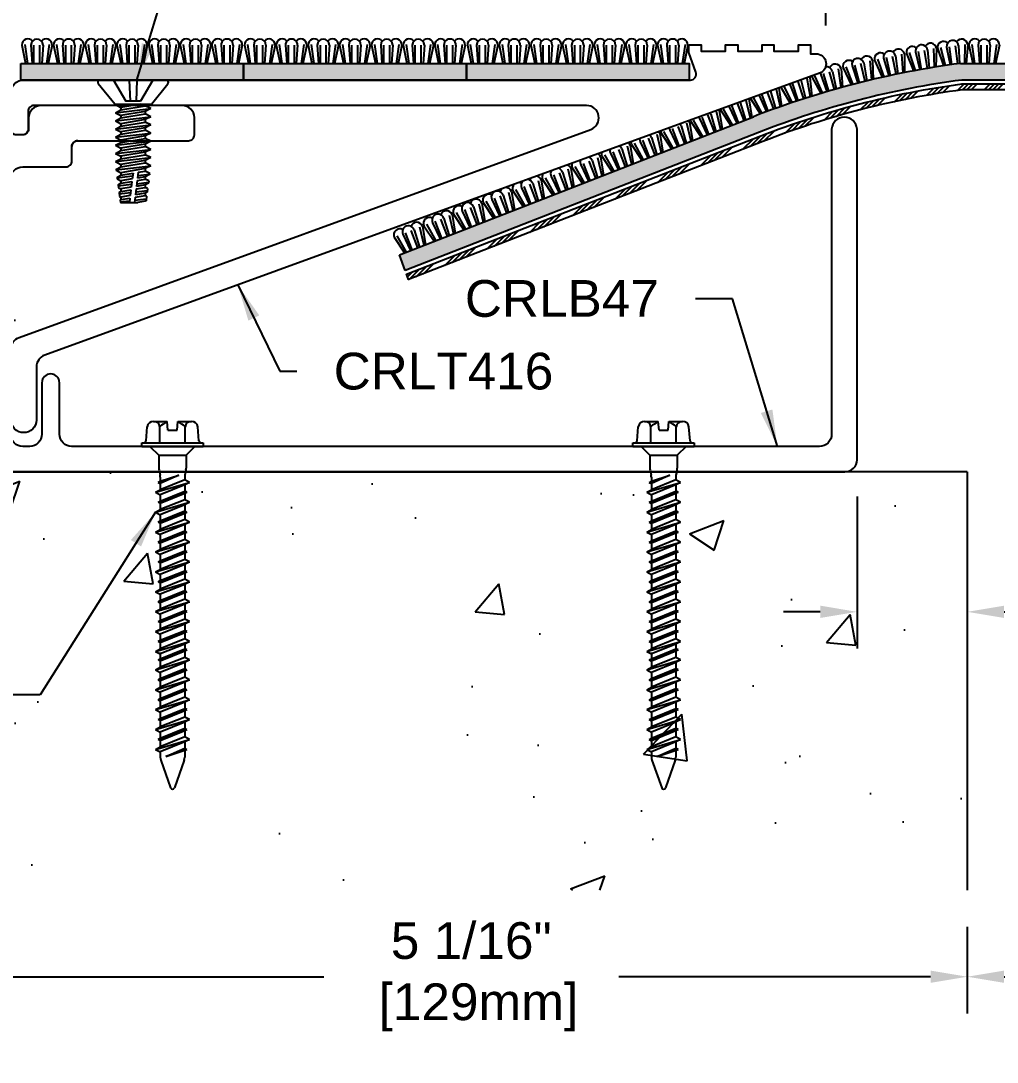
# Model space of a CAD drawing. Header units: inches. Extents: x -4 to 31.4, y -4.3 to 4.6.
# Drawn here: x -0.18 to 4.81, y -4.33 to 0.98 of the extents above; entities that cross this region are included whole.
import ezdxf

# ---------------------------------------------------------------- set-up
doc = ezdxf.new("R2010")
doc.units = ezdxf.units.IN
doc.header["$MEASUREMENT"] = 0
for name, color, linetype in [('Anchors', 4, 'Continuous'), ('Conditions', 1, 'Continuous'), ('Dimensions', 3, 'Continuous'), ('Fillers', 2, 'Continuous'), ('Metals', 7, 'Continuous'), ('Text', 2, 'Continuous')]:
    doc.layers.add(name, color=color, linetype=linetype)
doc.styles.add('Arial', font='arial.ttf')
doc.dimstyles.new('Arial', dxfattribs={"dimtxt": 0.1875, "dimasz": 0.1875, "dimexe": 0.1875, "dimexo": 0.1875, "dimgap": 0.1875, "dimtad": 0, "dimtih": 1, "dimtoh": 1, "dimdec": 4, "dimzin": 0, "dimdsep": 46, "dimlunit": 4, "dimtxsty": 'Arial', "dimcen": 0.09, "dimadec": 0, "dimazin": 0, "dimtfac": 1, "dimtdec": 4, "dimtofl": 0, "dimtmove": 0, "dimatfit": 3, "dimfxl": 0, "dimfrac": 2, "dimtolj": 1, "dimtzin": 0, "dimarcsym": 0})

# ---------------------------------------------------------------- blocks, each defined once
blk = doc.blocks.new('CARPETINSERT')
blk.add_hatch(color=256).paths.add_polyline_path([(3.7458, 46.8147), (3.7458, 46.7297), (4.8828, 46.7297), (4.8828, 46.8147)])
for points in [[(3.7504, 46.9083), (3.7703, 46.8147)], [(3.7654, 46.9104), (3.7791, 46.8147)], [(3.7972, 46.9083), (3.8039, 46.8147)], [(3.8129, 46.8147), (3.8129, 46.9083)], [(3.8433, 46.8147), (3.8433, 46.9083)], [(3.8589, 46.9083), (3.8522, 46.8147)], [(3.8907, 46.9104), (3.8771, 46.8147)], [(3.9058, 46.9083), (3.8858, 46.8147)], [(3.9122, 46.9083), (3.9321, 46.8147)], [(3.9272, 46.9104), (3.9409, 46.8147)], [(3.959, 46.9083), (3.9657, 46.8147)], [(3.9747, 46.8147), (3.9747, 46.9083)], [(4.0051, 46.8147), (4.0051, 46.9083)], [(4.0207, 46.9083), (4.014, 46.8147)], [(4.0525, 46.9104), (4.0389, 46.8147)], [(4.0676, 46.9083), (4.0476, 46.8147)], [(4.0746, 46.9083), (4.0945, 46.8147)], [(4.0896, 46.9104), (4.1033, 46.8147)], [(4.1215, 46.9083), (4.1281, 46.8147)], [(4.1371, 46.8147), (4.1371, 46.9083)], [(4.1675, 46.8147), (4.1675, 46.9083)], [(4.1831, 46.9083), (4.1764, 46.8147)], [(4.2149, 46.9104), (4.2013, 46.8147)], [(4.23, 46.9083), (4.21, 46.8147)], [(4.2356, 46.9083), (4.2556, 46.8147)], [(4.2507, 46.9104), (4.2643, 46.8147)], [(4.2825, 46.9083), (4.2892, 46.8147)], [(4.2981, 46.8147), (4.2981, 46.9083)], [(4.3285, 46.8147), (4.3285, 46.9083)], [(4.3442, 46.9083), (4.3375, 46.8147)], [(4.376, 46.9104), (4.3623, 46.8147)], [(4.391, 46.9083), (4.3711, 46.8147)], [(4.3981, 46.9083), (4.418, 46.8147)], [(4.4131, 46.9104), (4.4268, 46.8147)], [(4.445, 46.9083), (4.4516, 46.8147)], [(4.4606, 46.8147), (4.4606, 46.9083)], [(4.491, 46.8147), (4.491, 46.9083)], [(4.5066, 46.9083), (4.4999, 46.8147)], [(4.5384, 46.9104), (4.5248, 46.8147)], [(4.5535, 46.9083), (4.5335, 46.8147)], [(4.5593, 46.9083), (4.5793, 46.8147)], [(4.5744, 46.9104), (4.588, 46.8147)], [(4.6062, 46.9083), (4.6129, 46.8147)], [(4.6218, 46.8147), (4.6218, 46.9083)], [(4.6522, 46.8147), (4.6522, 46.9083)], [(4.6679, 46.9083), (4.6612, 46.8147)], [(4.6997, 46.9104), (4.686, 46.8147)], [(4.7147, 46.9083), (4.6948, 46.8147)], [(4.7206, 46.9083), (4.7406, 46.8147)], [(4.7357, 46.9104), (4.7493, 46.8147)], [(4.7675, 46.9083), (4.7742, 46.8147)], [(4.7831, 46.8147), (4.7831, 46.9083)], [(4.8135, 46.8147), (4.8135, 46.9083)], [(4.8291, 46.9083), (4.8225, 46.8147)], [(4.861, 46.9104), (4.8473, 46.8147)], [(4.876, 46.9083), (4.856, 46.8147)]]:
    blk.add_lwpolyline(points)
blk.add_lwpolyline([(3.7458, 46.8147), (4.8828, 46.8147), (4.8828, 46.7297), (3.7458, 46.7297)], close=True)
for centre, radius, start, end in [((3.7816, 46.9083), 0.0312, 41.211, 180), ((3.8281, 46.9083), 0.0308, 0, 180), ((3.8745, 46.9083), 0.0312, 0, 138.789), ((3.9434, 46.9083), 0.0312, 41.211, 180), ((3.9899, 46.9083), 0.0307, 355.9223, 184.0777), ((4.0363, 46.9083), 0.0312, 0, 138.789), ((4.1058, 46.9083), 0.0312, 41.211, 180), ((4.1523, 46.9083), 0.0308, 0, 180), ((4.1987, 46.9083), 0.0312, 0, 138.789), ((4.2669, 46.9083), 0.0312, 41.211, 180), ((4.3133, 46.9083), 0.0308, 0, 180), ((4.3598, 46.9083), 0.0312, 0, 138.789), ((4.4293, 46.9083), 0.0312, 41.211, 180), ((4.4758, 46.9083), 0.0308, 0, 180), ((4.5222, 46.9083), 0.0312, 0, 138.789), ((4.5906, 46.9083), 0.0312, 41.211, 180), ((4.637, 46.9083), 0.0308, 0, 180), ((4.6835, 46.9083), 0.0312, 0, 138.789), ((4.7519, 46.9083), 0.0312, 41.211, 180), ((4.7983, 46.9083), 0.0307, 355.9223, 184.0777), ((4.8448, 46.9083), 0.0312, 0, 138.789)]:
    blk.add_arc(centre, radius, start, end)
blk = doc.blocks.new('*D6')
at = {"layer": 'Defpoints', "color": 0}
for p in [(-0.4098, -1.259), (4.6527, -3.4567), (4.6527, -3.8981)]:
    blk.add_point(p, dxfattribs=at)
at = {"layer": 'Dimensions', "color": 0, "lineweight": -2}
for p, q in [((-0.4098, -1.4465), (-0.4098, -4.0856)), ((4.6527, -3.6442), (4.6527, -4.0856)), ((-0.2223, -3.8981), (1.3691, -3.8981)), ((4.4652, -3.8981), (2.8738, -3.8981))]:
    blk.add_line(p, q, dxfattribs=at)
at = {"layer": 'Dimensions', "color": 0}
for points in [[(-0.2223, -3.8669), (-0.2223, -3.9294), (-0.4098, -3.8981)], [(4.4652, -3.8669), (4.4652, -3.9294), (4.6527, -3.8981)]]:
    blk.add_solid(points, dxfattribs=at)
at = {"layer": 'Dimensions', "color": 0, "insert": (2.1214, -3.8981), "char_height": 0.1875, "attachment_point": 5, "style": 'Arial'}
blk.add_mtext('\\A1;5 1/16"\\P [129mm]', dxfattribs=at)
blk = doc.blocks.new('*D7')
at = {"layer": 'Defpoints', "color": 0}
for p in [(3.9315, 2.3966), (3.2322, 0.859), (3.9315, 0.7707)]:
    blk.add_point(p, dxfattribs=at)
at = {"layer": 'Dimensions', "color": 0, "lineweight": -2}
for p, q in [((3.2322, 1.0465), (3.2322, 2.5841)), ((3.9315, 0.9582), (3.9315, 2.5841)), ((3.0447, 2.3966), (2.8572, 2.3966)), ((4.119, 2.3966), (4.3065, 2.3966))]:
    blk.add_line(p, q, dxfattribs=at)
at = {"layer": 'Dimensions', "color": 0}
for points in [[(3.0447, 2.4279), (3.0447, 2.3654), (3.2322, 2.3966)], [(4.119, 2.4279), (4.119, 2.3654), (3.9315, 2.3966)]]:
    blk.add_solid(points, dxfattribs=at)
at = {"layer": 'Dimensions', "color": 0, "insert": (2.1777, 2.3966), "char_height": 0.1875, "attachment_point": 5, "style": 'Arial'}
blk.add_mtext('\\A1;11/16"\\P [18mm]', dxfattribs=at)
blk = doc.blocks.new('CRLB47')
at = {"layer": 'Metals', "linetype": 'Continuous'}
blk.add_lwpolyline([(0.6757, 0.369, 0.414214), (0.6457, 0.339, -0.414214), (0.6757, 0.369), (1.2407, 0.369, 0.414214), (1.2707, 0.399), (1.2707, 0.487, 0.414214), (1.2087, 0.549), (0.4527, 0.549, 0.414214), (0.4227, 0.519), (0.4227, 0.429, -0.414214), (0.3927, 0.399), (0.3797, 0.399), (0.3627, 0.399, -0.414214), (0.3327, 0.429), (0.3327, 0.617, 0.414214), (0.2707, 0.679), (0.2147, 0.679, 0.414214), (0.1527, 0.617), (0.1527, -1.259, 0.414214), (0.2147, -1.321), (4.5907, -1.321, 0.414214), (4.6527, -1.259), (4.6527, 0.429, 0.928833), (4.5227, 0.429), (4.5227, -1.129, -0.414214), (4.4607, -1.191), (0.6447, -1.191, -0.414214), (0.5827, -1.129), (0.5827, -0.866, 1), (0.4927, -0.866), (0.4927, -1.129, -0.414214), (0.4307, -1.191), (0.3947, -1.191, -0.414214), (0.3327, -1.129), (0.3327, 0.174, -0.414214), (0.3947, 0.236), (0.6157, 0.236, 0.414214), (0.6457, 0.266), (0.6457, 0.339)], format="xyb", dxfattribs=at)
blk = doc.blocks.new('CRLT416')
at = {"layer": 'Metals', "linetype": 'Continuous'}
blk.add_lwpolyline([(3.7947, 0.859), (3.8567, 0.859), (3.8567, 0.827), (3.9817, 0.827), (3.9817, 0.859), (4.0437, 0.859), (4.0437, 0.827), (4.1687, 0.827), (4.1687, 0.859), (4.2287, 0.859), (4.2287, 0.827), (4.3537, 0.827), (4.3537, 0.859), (4.4157, 0.859), (4.4157, 0.813), (4.4435, 0.813, -0.8391), (4.461, 0.7136), (0.5072, -0.7255, 0.315299), (0.4647, -0.7861), (0.4647, -1.0565, -0.414214), (0.4002, -1.121), (0.3997, -1.121, -0.414214), (0.3347, -1.056), (0.3347, -0.6951, -0.315299), (0.3772, -0.6345), (3.2933, 0.4269, 0.8391), (3.2718, 0.549), (0.4892, 0.549, 0.414214), (0.4247, 0.4845), (0.4247, 0.429, -0.414214), (0.3947, 0.399), (0.3647, 0.399, -0.414214), (0.3347, 0.429), (0.3347, 0.6145, -0.414214), (0.3992, 0.679), (3.8022, 0.679, 0.518649), (3.8304, 0.7191), (3.7947, 0.819)], format="xyb", close=True, dxfattribs=at)
blk = doc.blocks.new('TH-316134')
for p, q in [((-0.0967, 0.1275), (-0.0272, 0.1275)), ((-0.0232, 0.0825), (-0.0272, 0.1275)), ((0.0233, 0.0825), (0.0272, 0.1275)), ((0.0272, 0.1275), (0.0967, 0.1275)), ((-0.1352, 0.029), (-0.129, 0.1001)), ((-0.0645, 0.0188), (-0.0645, 0.1001)), ((-0.0232, 0.0825), (0.0233, 0.0825)), ((0.0645, 0.0188), (0.0645, 0.1001)), ((0.1352, 0.029), (0.129, 0.1001)), ((-0.1568, 0.0188), (0.1568, 0.0188)), ((-0.1568, 0), (-0.1568, 0.0188)), ((-0.1568, 0), (0.1568, 0)), ((-0.1148, 0), (-0.0697, -0.045)), ((0.1148, 0), (0.0698, -0.045)), ((0.1568, 0.0188), (0.1568, 0)), ((-0.0697, -0.045), (0.0698, -0.045)), ((-0.0697, -0.045), (-0.0697, -0.1121)), ((0.0698, -0.045), (0.0698, -0.1121)), ((-0.0737, -0.1836), (0.0321, -0.1471)), ((-0.0687, -0.1217), (-0.0633, -0.1477)), ((0.0321, -0.1471), (-0.0623, -0.1898)), ((-0.0623, -0.1774), (0.0321, -0.1471)), ((-0.0623, -0.1573), (-0.0623, -0.1774)), ((0.0623, -0.1573), (0.0623, -0.1707)), ((0.0687, -0.1217), (0.0633, -0.1477)), ((-0.0862, -0.2344), (0.0863, -0.1836)), ((-0.0737, -0.1836), (-0.0623, -0.1774)), ((-0.0737, -0.1836), (-0.0623, -0.1898)), ((0.0623, -0.1707), (-0.0623, -0.2215)), ((-0.0623, -0.1898), (-0.0623, -0.2215)), ((0.0623, -0.1965), (-0.0623, -0.2473)), ((0.0863, -0.1836), (0.0623, -0.1707)), ((0.0863, -0.1836), (0.0623, -0.1965)), ((0.0623, -0.1965), (0.0623, -0.2282)), ((-0.0862, -0.2344), (-0.0623, -0.2215)), ((-0.0862, -0.2344), (-0.0623, -0.2473)), ((-0.0737, -0.2852), (0.0737, -0.2344)), ((-0.0623, -0.279), (0.0623, -0.2282)), ((0.0623, -0.2405), (-0.0623, -0.2913)), ((-0.0623, -0.2473), (-0.0623, -0.279)), ((0.0737, -0.2344), (0.0623, -0.2282)), ((0.0737, -0.2344), (0.0623, -0.2405)), ((0.0623, -0.2405), (0.0623, -0.2722)), ((-0.0862, -0.3359), (0.0863, -0.2852)), ((-0.0737, -0.2852), (-0.0623, -0.279)), ((-0.0737, -0.2852), (-0.0623, -0.2913)), ((0.0623, -0.2722), (-0.0623, -0.323)), ((-0.0623, -0.2913), (-0.0623, -0.323)), ((0.0623, -0.2981), (-0.0623, -0.3489)), ((0.0863, -0.2852), (0.0623, -0.2722)), ((0.0863, -0.2852), (0.0623, -0.2981)), ((0.0623, -0.2981), (0.0623, -0.3298)), ((-0.0862, -0.3359), (-0.0623, -0.323)), ((-0.0862, -0.3359), (-0.0623, -0.3489)), ((-0.0737, -0.3867), (0.0737, -0.3359)), ((-0.0623, -0.3806), (0.0623, -0.3298)), ((0.0623, -0.3421), (-0.0623, -0.3929)), ((-0.0623, -0.3489), (-0.0623, -0.3806)), ((0.0737, -0.3359), (0.0623, -0.3298)), ((0.0737, -0.3359), (0.0623, -0.3421)), ((0.0623, -0.3421), (0.0623, -0.3738)), ((-0.0862, -0.4375), (0.0863, -0.3867)), ((-0.0862, -0.4375), (-0.0623, -0.4246)), ((-0.0737, -0.3867), (-0.0623, -0.3806)), ((-0.0737, -0.3867), (-0.0623, -0.3929)), ((0.0623, -0.3738), (-0.0623, -0.4246)), ((-0.0623, -0.3929), (-0.0623, -0.4246)), ((0.0623, -0.3996), (-0.0623, -0.4504)), ((0.0863, -0.3867), (0.0623, -0.3738)), ((0.0863, -0.3867), (0.0623, -0.3996)), ((0.0623, -0.3996), (0.0623, -0.4313)), ((-0.0862, -0.4375), (-0.0623, -0.4504)), ((-0.0737, -0.4883), (0.0737, -0.4375)), ((-0.0623, -0.4821), (0.0623, -0.4313)), ((0.0623, -0.4437), (-0.0623, -0.4944)), ((-0.0623, -0.4504), (-0.0623, -0.4821)), ((0.0623, -0.4754), (-0.0623, -0.5261)), ((0.0737, -0.4375), (0.0623, -0.4313)), ((0.0737, -0.4375), (0.0623, -0.4437)), ((0.0623, -0.4437), (0.0623, -0.4754)), ((0.0863, -0.4883), (0.0623, -0.4754)), ((-0.0862, -0.5391), (0.0863, -0.4883)), ((-0.0862, -0.5391), (-0.0623, -0.5261)), ((-0.0737, -0.4883), (-0.0623, -0.4821)), ((-0.0737, -0.4883), (-0.0623, -0.4944)), ((-0.0623, -0.4944), (-0.0623, -0.5261)), ((0.0623, -0.5012), (-0.0623, -0.552)), ((0.0863, -0.4883), (0.0623, -0.5012)), ((0.0623, -0.5012), (0.0623, -0.5329)), ((-0.0862, -0.5391), (-0.0623, -0.552)), ((-0.0737, -0.5898), (0.0737, -0.5391)), ((-0.0737, -0.5898), (-0.0623, -0.5837)), ((-0.0623, -0.5837), (0.0623, -0.5329)), ((0.0623, -0.5452), (-0.0623, -0.596)), ((-0.0623, -0.552), (-0.0623, -0.5837)), ((0.0623, -0.5769), (-0.0623, -0.6277)), ((0.0737, -0.5391), (0.0623, -0.5329)), ((0.0737, -0.5391), (0.0623, -0.5452)), ((0.0623, -0.5452), (0.0623, -0.5769)), ((0.0863, -0.5898), (0.0623, -0.5769)), ((-0.0862, -0.6406), (0.0863, -0.5898)), ((-0.0862, -0.6406), (-0.0623, -0.6277)), ((-0.0737, -0.5898), (-0.0623, -0.596)), ((-0.0623, -0.596), (-0.0623, -0.6277)), ((0.0623, -0.6028), (-0.0623, -0.6535)), ((-0.0623, -0.6852), (0.0623, -0.6345)), ((0.0863, -0.5898), (0.0623, -0.6028)), ((0.0623, -0.6028), (0.0623, -0.6345)), ((0.0737, -0.6406), (0.0623, -0.6345)), ((-0.0862, -0.6406), (-0.0623, -0.6535)), ((-0.0737, -0.6914), (0.0737, -0.6406)), ((-0.0737, -0.6914), (-0.0623, -0.6852)), ((0.0623, -0.6468), (-0.0623, -0.6976)), ((-0.0623, -0.6535), (-0.0623, -0.6852)), ((0.0623, -0.6785), (-0.0623, -0.7293)), ((0.0737, -0.6406), (0.0623, -0.6468)), ((0.0623, -0.6468), (0.0623, -0.6785)), ((0.0863, -0.6914), (0.0623, -0.6785)), ((-0.0862, -0.7422), (0.0863, -0.6914)), ((-0.0862, -0.7422), (-0.0623, -0.7293)), ((-0.0862, -0.7422), (-0.0623, -0.7551)), ((-0.0737, -0.6914), (-0.0623, -0.6976)), ((-0.0737, -0.793), (0.0737, -0.7422)), ((-0.0623, -0.6976), (-0.0623, -0.7293)), ((0.0623, -0.7043), (-0.0623, -0.7551)), ((-0.0623, -0.7868), (0.0623, -0.736)), ((0.0863, -0.6914), (0.0623, -0.7043)), ((0.0623, -0.7043), (0.0623, -0.736)), ((0.0737, -0.7422), (0.0623, -0.736)), ((0.0737, -0.7422), (0.0623, -0.7484)), ((-0.0862, -0.8437), (0.0863, -0.793)), ((-0.0737, -0.793), (-0.0623, -0.7868)), ((-0.0737, -0.793), (-0.0623, -0.7991)), ((0.0623, -0.7484), (-0.0623, -0.7991)), ((-0.0623, -0.7551), (-0.0623, -0.7868)), ((0.0623, -0.78), (-0.0623, -0.8308)), ((0.0623, -0.7484), (0.0623, -0.78)), ((0.0863, -0.793), (0.0623, -0.78)), ((0.0863, -0.793), (0.0623, -0.8059)), ((-0.0862, -0.8437), (-0.0623, -0.8308)), ((-0.0862, -0.8437), (-0.0623, -0.8567)), ((-0.0737, -0.8945), (0.0737, -0.8437)), ((-0.0623, -0.7991), (-0.0623, -0.8308)), ((0.0623, -0.8059), (-0.0623, -0.8567)), ((-0.0623, -0.8884), (0.0623, -0.8376)), ((0.0623, -0.8499), (-0.0623, -0.9007)), ((0.0623, -0.8059), (0.0623, -0.8376)), ((0.0737, -0.8437), (0.0623, -0.8376)), ((0.0737, -0.8437), (0.0623, -0.8499)), ((0.0623, -0.8499), (0.0623, -0.8816)), ((-0.0862, -0.9453), (0.0863, -0.8945)), ((-0.0737, -0.8945), (-0.0623, -0.8884)), ((-0.0737, -0.8945), (-0.0623, -0.9007)), ((-0.0623, -0.8567), (-0.0623, -0.8884)), ((0.0623, -0.8816), (-0.0623, -0.9324)), ((-0.0623, -0.9007), (-0.0623, -0.9324)), ((0.0863, -0.8945), (0.0623, -0.8816)), ((0.0863, -0.8945), (0.0623, -0.9075)), ((-0.0862, -0.9453), (-0.0623, -0.9324)), ((-0.0862, -0.9453), (-0.0623, -0.9582)), ((-0.0737, -0.9961), (0.0737, -0.9453)), ((0.0623, -0.9075), (-0.0623, -0.9582)), ((-0.0623, -0.9899), (0.0623, -0.9391)), ((0.0623, -0.9515), (-0.0623, -1.0023)), ((0.0623, -0.9075), (0.0623, -0.9391)), ((0.0737, -0.9453), (0.0623, -0.9391)), ((0.0737, -0.9453), (0.0623, -0.9515)), ((0.0623, -0.9515), (0.0623, -0.9832)), ((-0.0862, -1.0469), (0.0863, -0.9961)), ((-0.0737, -0.9961), (-0.0623, -0.9899)), ((-0.0737, -0.9961), (-0.0623, -1.0023)), ((-0.0623, -0.9582), (-0.0623, -0.9899)), ((0.0623, -0.9832), (-0.0623, -1.034)), ((-0.0623, -1.0023), (-0.0623, -1.034)), ((0.0623, -1.009), (-0.0623, -1.0598)), ((0.0863, -0.9961), (0.0623, -0.9832)), ((0.0863, -0.9961), (0.0623, -1.009)), ((0.0623, -1.0012), (0.0623, -1.0329)), ((-0.0862, -1.0469), (-0.0623, -1.034)), ((-0.0862, -1.0469), (-0.0623, -1.0598)), ((-0.0737, -1.0898), (0.0737, -1.0391)), ((-0.0623, -1.0837), (0.0623, -1.0329)), ((0.0623, -1.0452), (-0.0623, -1.096)), ((-0.0623, -1.052), (-0.0623, -1.0837)), ((0.0737, -1.0391), (0.0623, -1.0329)), ((0.0737, -1.0391), (0.0623, -1.0452)), ((0.0623, -1.0452), (0.0623, -1.0769)), ((-0.0862, -1.1406), (0.0863, -1.0898)), ((-0.0737, -1.0898), (-0.0623, -1.0837)), ((-0.0737, -1.0898), (-0.0623, -1.096)), ((0.0623, -1.0769), (-0.0623, -1.1277)), ((-0.0623, -1.096), (-0.0623, -1.1277)), ((0.0623, -1.1028), (-0.0623, -1.1535)), ((0.0863, -1.0898), (0.0623, -1.0769)), ((0.0863, -1.0898), (0.0623, -1.1028)), ((0.0623, -1.1028), (0.0623, -1.1345)), ((-0.0862, -1.1406), (-0.0623, -1.1277)), ((-0.0862, -1.1406), (-0.0623, -1.1535)), ((-0.0737, -1.1914), (0.0737, -1.1406)), ((-0.0623, -1.1852), (0.0623, -1.1345)), ((0.0623, -1.1468), (-0.0623, -1.1976)), ((-0.0623, -1.1535), (-0.0623, -1.1852)), ((0.0737, -1.1406), (0.0623, -1.1345)), ((0.0737, -1.1406), (0.0623, -1.1468)), ((0.0623, -1.1468), (0.0623, -1.1785)), ((-0.0862, -1.2422), (0.0863, -1.1914)), ((-0.0737, -1.1914), (-0.0623, -1.1852)), ((-0.0737, -1.1914), (-0.0623, -1.1976)), ((0.0623, -1.1785), (-0.0623, -1.2293)), ((-0.0623, -1.1976), (-0.0623, -1.2293)), ((0.0623, -1.2043), (-0.0623, -1.2551)), ((0.0863, -1.1914), (0.0623, -1.1785)), ((0.0863, -1.1914), (0.0623, -1.2043)), ((0.0623, -1.2043), (0.0623, -1.236)), ((-0.0862, -1.2422), (-0.0623, -1.2293)), ((-0.0862, -1.2422), (-0.0623, -1.2551)), ((-0.0737, -1.293), (0.0737, -1.2422)), ((-0.0623, -1.2868), (0.0623, -1.236)), ((0.0623, -1.2484), (-0.0623, -1.2991)), ((-0.0623, -1.2551), (-0.0623, -1.2868)), ((0.0737, -1.2422), (0.0623, -1.236)), ((0.0737, -1.2422), (0.0623, -1.2484)), ((0.0623, -1.2484), (0.0623, -1.28)), ((-0.0862, -1.3437), (0.0863, -1.293)), ((-0.0737, -1.293), (-0.0623, -1.2868)), ((-0.0737, -1.293), (-0.0623, -1.2991)), ((0.0623, -1.28), (-0.0623, -1.3308)), ((-0.0623, -1.2991), (-0.0623, -1.3308)), ((0.0623, -1.3059), (-0.0623, -1.3567)), ((0.0863, -1.293), (0.0623, -1.28)), ((0.0863, -1.293), (0.0623, -1.3059)), ((0.0623, -1.3059), (0.0623, -1.3376)), ((-0.0862, -1.3437), (-0.0623, -1.3308)), ((-0.0862, -1.3437), (-0.0623, -1.3567)), ((-0.0737, -1.3945), (0.0737, -1.3437)), ((-0.0623, -1.3884), (0.0623, -1.3376)), ((0.0623, -1.3499), (-0.0623, -1.4007)), ((-0.0623, -1.3567), (-0.0623, -1.3884)), ((0.0623, -1.3816), (-0.0623, -1.4324)), ((0.0737, -1.3437), (0.0623, -1.3376)), ((0.0737, -1.3437), (0.0623, -1.3499)), ((0.0623, -1.3499), (0.0623, -1.3816)), ((0.0863, -1.3945), (0.0623, -1.3816)), ((-0.0862, -1.4453), (0.0863, -1.3945)), ((-0.0862, -1.4453), (-0.0623, -1.4324)), ((-0.0737, -1.3945), (-0.0623, -1.3884)), ((-0.0737, -1.3945), (-0.0623, -1.4007)), ((-0.0623, -1.4007), (-0.0623, -1.4324)), ((0.0623, -1.4075), (-0.0623, -1.4582)), ((0.0863, -1.3945), (0.0623, -1.4075)), ((0.0623, -1.4075), (0.0623, -1.4391)), ((-0.0862, -1.4453), (-0.0623, -1.4582)), ((-0.0737, -1.4961), (0.0737, -1.4453)), ((-0.0623, -1.4899), (0.0623, -1.4391)), ((0.0623, -1.4515), (-0.0623, -1.5023)), ((-0.0623, -1.4582), (-0.0623, -1.4899)), ((0.0623, -1.4832), (-0.0623, -1.534)), ((0.0737, -1.4453), (0.0623, -1.4391)), ((0.0737, -1.4453), (0.0623, -1.4515)), ((0.0623, -1.4515), (0.0623, -1.4832)), ((0.0863, -1.4961), (0.0623, -1.4832)), ((-0.0862, -1.5469), (0.0863, -1.4961)), ((-0.0862, -1.5469), (-0.0623, -1.534)), ((-0.0737, -1.4961), (-0.0623, -1.4899)), ((-0.0737, -1.4961), (-0.0623, -1.5023)), ((-0.0623, -1.5023), (-0.0623, -1.534)), ((0.0623, -1.509), (-0.0623, -1.5598)), ((-0.0335, -1.5838), (0.0623, -1.5407)), ((0.0863, -1.4961), (0.0623, -1.509)), ((0.0623, -1.509), (0.0623, -1.5407)), ((0.0737, -1.5469), (0.0623, -1.5407)), ((-0.0862, -1.5469), (-0.0623, -1.5598)), ((-0.0623, -1.5598), (-0.0623, -1.5857)), ((-0.0335, -1.5838), (0.0737, -1.5469)), ((0.0623, -1.553), (-0.0335, -1.5838)), ((0.0737, -1.5469), (0.0623, -1.553)), ((0.0623, -1.553), (0.0623, -1.5857)), ((-0.0596, -1.601), (-0.0096, -1.7438)), ((0.0596, -1.601), (0.0096, -1.7438))]:
    blk.add_line(p, q)
for centre, radius, start, end in [((-0.0967, 0.0948), 0.0327, 9.285, 170.715), ((0, 0.0379), 0.0896, 107.4215, 136.0407), ((0, 0.0379), 0.0896, 43.9593, 72.5785), ((0.0967, 0.0948), 0.0327, 9.285, 170.715), ((-0.1464, 0.03), 0.0112, 270, 355), ((0.1464, 0.03), 0.0112, 185, 270), ((-0.0232, -0.1121), 0.0465, 180, 191.9357), ((-0.1088, -0.1573), 0.0465, 0, 11.9357), ((0.1088, -0.1573), 0.0465, 168.0643, 180), ((0.0233, -0.1121), 0.0465, 348.0643, 0), ((-0.0158, -1.5857), 0.0465, 180, 199.3058), ((0.0158, -1.5857), 0.0465, 340.6942, 0), ((0, -1.7394), 0.0106, 204.1001, 335.8999)]:
    blk.add_arc(centre, radius, start, end)
blk = doc.blocks.new('TH316134')
blk.add_blockref('TH-316134', (0, 0))
blk = doc.blocks.new('*D13')
at = {"layer": 'Defpoints', "color": 0}
for p in [(4.6527, -3.4567), (7.6527, -3.4567), (7.6527, -3.8981)]:
    blk.add_point(p, dxfattribs=at)
at = {"layer": 'Dimensions', "color": 0, "lineweight": -2}
for p, q in [((4.6527, -3.6442), (4.6527, -4.0856)), ((7.6527, -3.6442), (7.6527, -4.0856)), ((4.8402, -3.8981), (5.5459, -3.8981)), ((7.4652, -3.8981), (6.7594, -3.8981))]:
    blk.add_line(p, q, dxfattribs=at)
at = {"layer": 'Dimensions', "color": 0}
for points in [[(4.8402, -3.8669), (4.8402, -3.9294), (4.6527, -3.8981)], [(7.4652, -3.8669), (7.4652, -3.9294), (7.6527, -3.8981)]]:
    blk.add_solid(points, dxfattribs=at)
at = {"layer": 'Dimensions', "color": 0, "char_height": 0.1875, "attachment_point": 5, "style": 'Arial'}
for s, insert in [('\\A1;3"', (6.1527, -3.6148)), ('\\A1;[76mm]', (6.1527, -4.2058))]:
    blk.add_mtext(s, dxfattribs=dict(at, insert=insert))
blk = doc.blocks.new('FST058S')
for p, q in [((-0.1688, 0), (0.1688, 0)), ((-0.1006, 0), (-0.0375, -0.1085)), ((-0.0195, 0), (-0.0156, -0.1085)), ((0.0195, 0), (0.0156, -0.1085)), ((0.1006, 0), (0.0375, -0.1085)), ((-0.0939, -0.1226), (-0.178, -0.0193)), ((0.0939, -0.1226), (0.178, -0.0193)), ((-0.0939, -0.1226), (0.0939, -0.1226)), ((-0.0939, -0.1226), (-0.062, -0.1395)), ((-0.09, -0.1667), (0.09, -0.1458)), ((-0.09, -0.1667), (-0.062, -0.1521)), ((0.0388, -0.1226), (-0.062, -0.1395)), ((-0.062, -0.1521), (0.062, -0.1313)), ((-0.062, -0.1395), (-0.062, -0.1521)), ((0.0375, -0.1085), (-0.0375, -0.1085)), ((0.062, -0.1226), (0.062, -0.1313)), ((0.09, -0.1458), (0.062, -0.1313)), ((0.09, -0.1458), (0.062, -0.1604)), ((-0.09, -0.1667), (-0.062, -0.1812)), ((-0.09, -0.2083), (0.09, -0.1875)), ((-0.09, -0.2083), (-0.062, -0.1938)), ((-0.09, -0.2083), (-0.062, -0.2229)), ((0.062, -0.1604), (-0.062, -0.1812)), ((-0.062, -0.1938), (0.062, -0.173)), ((-0.062, -0.1812), (-0.062, -0.1938)), ((0.062, -0.202), (-0.062, -0.2229)), ((0.062, -0.1604), (0.062, -0.173)), ((0.09, -0.1875), (0.062, -0.173)), ((0.09, -0.1875), (0.062, -0.202)), ((0.062, -0.202), (0.062, -0.2146)), ((-0.09, -0.25), (0.09, -0.2292)), ((-0.09, -0.25), (-0.062, -0.2355)), ((-0.09, -0.25), (-0.062, -0.2645)), ((-0.062, -0.2355), (0.062, -0.2146)), ((-0.062, -0.2229), (-0.062, -0.2355)), ((0.062, -0.2437), (-0.062, -0.2645)), ((-0.062, -0.2771), (0.062, -0.2563)), ((-0.062, -0.2645), (-0.062, -0.2771)), ((0.09, -0.2292), (0.062, -0.2146)), ((0.09, -0.2292), (0.062, -0.2437)), ((0.062, -0.2437), (0.062, -0.2563)), ((0.09, -0.2708), (0.062, -0.2563)), ((-0.09, -0.2917), (0.09, -0.2708)), ((-0.09, -0.2917), (-0.062, -0.2771)), ((-0.09, -0.2917), (-0.062, -0.3062)), ((-0.09, -0.3333), (0.09, -0.3125)), ((-0.09, -0.3333), (-0.062, -0.3188)), ((0.062, -0.2854), (-0.062, -0.3062)), ((-0.062, -0.3188), (0.062, -0.298)), ((-0.062, -0.3062), (-0.062, -0.3188)), ((0.09, -0.2708), (0.062, -0.2854)), ((0.062, -0.2854), (0.062, -0.298)), ((0.09, -0.3125), (0.062, -0.298)), ((0.09, -0.3125), (0.062, -0.327)), ((-0.09, -0.3333), (-0.062, -0.3479)), ((-0.09, -0.375), (0.09, -0.3542)), ((-0.09, -0.375), (-0.062, -0.3605)), ((0.062, -0.327), (-0.062, -0.3479)), ((-0.062, -0.3605), (0.062, -0.3396)), ((-0.062, -0.3479), (-0.062, -0.3605)), ((0.062, -0.3687), (-0.062, -0.3895)), ((0.062, -0.327), (0.062, -0.3396)), ((0.09, -0.3542), (0.062, -0.3396)), ((0.09, -0.3542), (0.062, -0.3687)), ((0.062, -0.3687), (0.062, -0.3813)), ((-0.09, -0.375), (-0.062, -0.3895)), ((-0.09, -0.4167), (0.09, -0.3958)), ((-0.09, -0.4167), (-0.062, -0.4021)), ((-0.09, -0.4167), (-0.062, -0.4312)), ((-0.062, -0.4021), (0.062, -0.3813)), ((-0.062, -0.3895), (-0.062, -0.4021)), ((0.062, -0.4104), (-0.062, -0.4312)), ((-0.062, -0.4438), (0.062, -0.423)), ((0.09, -0.3958), (0.062, -0.3813)), ((0.09, -0.3958), (0.062, -0.4104)), ((0.062, -0.4104), (0.062, -0.423)), ((0.09, -0.4375), (0.062, -0.423)), ((-0.0873, -0.457), (-0.062, -0.4438)), ((-0.0873, -0.457), (-0.0869, -0.4599)), ((-0.0872, -0.458), (0.09, -0.4375)), ((-0.0869, -0.4599), (-0.062, -0.4729)), ((-0.062, -0.4312), (-0.062, -0.4438)), ((0.062, -0.452), (-0.062, -0.4729)), ((-0.062, -0.4729), (-0.062, -0.4855)), ((-0.062, -0.4855), (-0.0004, -0.4751)), ((-0.0004, -0.4751), (-0.004, -0.5048)), ((0.0262, -0.4707), (0.0225, -0.5003)), ((0.0262, -0.4707), (0.062, -0.4646)), ((0.09, -0.4375), (0.062, -0.452)), ((0.062, -0.452), (0.062, -0.4646)), ((0.0847, -0.4764), (0.062, -0.4646)), ((0.0847, -0.4764), (0.0839, -0.4823)), ((-0.0821, -0.4959), (-0.062, -0.4855)), ((-0.0821, -0.4959), (-0.081, -0.5047)), ((-0.0817, -0.499), (-0.0022, -0.4898)), ((-0.081, -0.5047), (-0.062, -0.5145)), ((-0.0769, -0.5349), (-0.062, -0.5271)), ((-0.004, -0.5048), (-0.062, -0.5145)), ((-0.062, -0.5145), (-0.062, -0.5271)), ((-0.062, -0.5271), (-0.0056, -0.5177)), ((-0.0056, -0.5177), (-0.0093, -0.5473)), ((0.021, -0.5132), (0.0173, -0.5429)), ((0.019, -0.5291), (0.0786, -0.5222)), ((0.021, -0.5132), (0.062, -0.5063)), ((0.062, -0.4937), (0.0225, -0.5003)), ((0.0242, -0.4868), (0.0843, -0.4798)), ((0.0839, -0.4823), (0.062, -0.4937)), ((0.062, -0.4937), (0.062, -0.5063)), ((0.0795, -0.5154), (0.062, -0.5063)), ((0.078, -0.5271), (0.062, -0.5354)), ((0.0795, -0.5154), (0.078, -0.5271)), ((-0.0769, -0.5349), (-0.075, -0.5495)), ((-0.0762, -0.5401), (-0.0074, -0.5321)), ((-0.075, -0.5495), (-0.062, -0.5562)), ((-0.0717, -0.5738), (-0.062, -0.5688)), ((-0.0717, -0.5738), (-0.069, -0.5942)), ((-0.0707, -0.5811), (-0.0126, -0.5744)), ((-0.0093, -0.5473), (-0.062, -0.5562)), ((-0.062, -0.5562), (-0.062, -0.5688)), ((-0.062, -0.5688), (-0.0109, -0.5602)), ((-0.0109, -0.5602), (-0.0146, -0.5899)), ((0.0157, -0.5558), (0.012, -0.5854)), ((0.062, -0.577), (0.012, -0.5854)), ((0.0138, -0.5713), (0.073, -0.5645)), ((0.0157, -0.5558), (0.062, -0.548)), ((0.062, -0.5354), (0.0173, -0.5429)), ((0.062, -0.5354), (0.062, -0.548)), ((0.0743, -0.5544), (0.062, -0.548)), ((0.072, -0.5719), (0.062, -0.577)), ((0.062, -0.577), (0.062, -0.5896)), ((0.0743, -0.5544), (0.072, -0.5719)), ((-0.069, -0.5942), (-0.062, -0.5979)), ((-0.0665, -0.6128), (-0.062, -0.6105)), ((-0.0665, -0.6128), (-0.0649, -0.625)), ((-0.0653, -0.6221), (-0.0179, -0.6167)), ((-0.0649, -0.625), (0.0244, -0.625)), ((-0.0146, -0.5899), (-0.062, -0.5979)), ((-0.062, -0.5979), (-0.062, -0.6105)), ((-0.062, -0.6105), (-0.0161, -0.6028)), ((-0.0161, -0.6028), (-0.0189, -0.625)), ((0.0104, -0.5983), (0.0072, -0.625)), ((0.0086, -0.6136), (0.0673, -0.6068)), ((0.0104, -0.5983), (0.062, -0.5896)), ((0.062, -0.6187), (0.0244, -0.625)), ((0.0691, -0.5933), (0.062, -0.5896)), ((0.066, -0.6166), (0.062, -0.6187)), ((0.0691, -0.5933), (0.066, -0.6166))]:
    blk.add_line(p, q)
for centre, start, end in [((-0.1688, -0.0118), 90, 219.032), ((0.1688, -0.0118), 320.968, 90)]:
    blk.add_arc(centre, 0.0118, start, end)
blk = doc.blocks.new('*D19')
at = {"layer": 'Defpoints', "color": 0}
for p in [(4.0902, -1.259), (4.6527, -1.321), (4.6527, -2.0355)]:
    blk.add_point(p, dxfattribs=at)
at = {"layer": 'Dimensions', "color": 0, "lineweight": -2}
for p, q in [((4.0902, -1.4465), (4.0902, -2.223)), ((4.6527, -1.5085), (4.6527, -2.223)), ((3.9027, -2.0355), (3.7152, -2.0355)), ((4.8402, -2.0355), (5.0277, -2.0355))]:
    blk.add_line(p, q, dxfattribs=at)
at = {"layer": 'Dimensions', "color": 0}
for points in [[(3.9027, -2.0042), (3.9027, -2.0667), (4.0902, -2.0355)], [(4.8402, -2.0042), (4.8402, -2.0667), (4.6527, -2.0355)]]:
    blk.add_solid(points, dxfattribs=at)
at = {"layer": 'Dimensions', "color": 0, "insert": (5.7072, -2.0355), "char_height": 0.1875, "attachment_point": 5, "style": 'Arial'}
blk.add_mtext('\\A1;9/16"\\P [14mm]', dxfattribs=at)
blk = doc.blocks.new('CARPET')
blk.add_hatch(color=256).paths.add_polyline_path([(4.6242, 0.679), (5.2998, 0.679), (6.4459, 0.679, -0.064417), (6.5052, 0.7012), (6.6174, 0.7012, -0.064417), (6.6768, 0.679), (7.6527, 0.679), (7.6527, 0.764), (5.2998, 0.764), (4.6188, 0.764, 0.060793), (3.561, 0.4916), (1.7556, -0.2131), (1.7847, -0.293), (3.5919, 0.4124, -0.060476)])
blk.add_line((1.7847, -0.293), (1.7847, -0.293))
for points in [[(4.6038, 0.7621), (4.5928, 0.8528)], [(4.6083, 0.8547), (4.6129, 0.7633)], [(4.6396, 0.8607), (4.6377, 0.764)], [(4.6548, 0.8604), (4.6462, 0.764)], [(4.6608, 0.8576), (4.6808, 0.764)], [(4.6759, 0.8598), (4.6895, 0.764)], [(4.7077, 0.8576), (4.7144, 0.764)], [(4.7233, 0.764), (4.7233, 0.8576)], [(4.7537, 0.764), (4.7537, 0.8576)], [(4.7694, 0.8576), (4.7627, 0.764)], [(4.8012, 0.8598), (4.7875, 0.764)], [(4.8162, 0.8576), (4.7963, 0.764)], [(4.2901, 0.7081), (4.2707, 0.7996)], [(4.286, 0.8028), (4.2988, 0.7099)], [(4.3167, 0.8115), (4.3231, 0.715)], [(4.3319, 0.8125), (4.3317, 0.7168)], [(4.3421, 0.8145), (4.3778, 0.7257)], [(4.3566, 0.8192), (4.3864, 0.7272)], [(4.3883, 0.8225), (4.4109, 0.7315)], [(4.4197, 0.733), (4.4037, 0.8252)], [(4.4497, 0.7382), (4.4337, 0.8304)], [(4.4491, 0.8331), (4.4585, 0.7397)], [(4.4801, 0.8406), (4.483, 0.744)], [(4.4952, 0.8411), (4.4916, 0.7455)], [(4.5006, 0.8416), (4.5315, 0.7517)], [(4.5152, 0.8455), (4.5401, 0.753)], [(4.5471, 0.8473), (4.5648, 0.7566)], [(4.5737, 0.7579), (4.5626, 0.8492)], [(4.0329, 0.7463), (4.0693, 0.6567)], [(4.0644, 0.7519), (4.0934, 0.6627)], [(4.1021, 0.6648), (4.0795, 0.7556)], [(4.1316, 0.6722), (4.109, 0.763)], [(4.1242, 0.7668), (4.1403, 0.6744)], [(4.1545, 0.7765), (4.1644, 0.6804)], [(4.1697, 0.7781), (4.1729, 0.6825)], [(4.1798, 0.7804), (4.2187, 0.693)], [(4.1941, 0.7856), (4.2272, 0.6948)], [(4.2257, 0.7901), (4.2516, 0.6999)], [(4.2603, 0.7018), (4.241, 0.7933)], [(3.8488, 0.6917), (3.8593, 0.5966)], [(3.8594, 0.6949), (3.9045, 0.6105)], [(3.8733, 0.7011), (3.9129, 0.6129)], [(3.9052, 0.7058), (3.9367, 0.62)], [(3.9453, 0.6226), (3.9195, 0.7122)], [(3.9745, 0.631), (3.9487, 0.7206)], [(3.9642, 0.7227), (3.9831, 0.6334)], [(3.9937, 0.7357), (4.0071, 0.6401)], [(4.0088, 0.7378), (4.0155, 0.6424)], [(4.0189, 0.7405), (4.0608, 0.6546)], [(3.6917, 0.6383), (3.7051, 0.5452)], [(3.7017, 0.6419), (3.7495, 0.5607)], [(3.7161, 0.6472), (3.7578, 0.5635)], [(3.7466, 0.6554), (3.7814, 0.5714)], [(3.7899, 0.5742), (3.7606, 0.6624)], [(3.8188, 0.5837), (3.7895, 0.672)], [(3.8048, 0.6748), (3.8273, 0.5865)], [(3.8338, 0.689), (3.851, 0.5938)], [(3.5463, 0.5854), (3.5967, 0.5054)], [(3.5606, 0.5906), (3.6049, 0.5084)], [(3.5905, 0.6005), (3.6281, 0.5173)], [(3.6365, 0.5204), (3.6048, 0.6066)], [(3.665, 0.5309), (3.6333, 0.617)], [(3.6481, 0.6217), (3.6735, 0.5339)], [(3.6774, 0.6331), (3.6969, 0.5422)], [(3.4059, 0.5338), (3.4534, 0.4496)], [(3.4373, 0.5414), (3.4766, 0.4586)], [(3.4849, 0.4619), (3.4509, 0.5491)], [(3.5132, 0.4729), (3.4792, 0.5601)], [(3.4944, 0.5637), (3.5216, 0.4762)], [(3.5232, 0.577), (3.5447, 0.4852)], [(3.5375, 0.5822), (3.5529, 0.4884)], [(3.2859, 0.4823), (3.3252, 0.3996)], [(3.3336, 0.4028), (3.2996, 0.49)], [(3.3619, 0.4139), (3.3279, 0.501)], [(3.3431, 0.5046), (3.3702, 0.4171)], [(3.3713, 0.5203), (3.3934, 0.4262)], [(3.3861, 0.5238), (3.4015, 0.4293)], [(3.3927, 0.5263), (3.4453, 0.4464)], [(3.1822, 0.3437), (3.1482, 0.4309)], [(3.2106, 0.3548), (3.1765, 0.442)], [(3.1917, 0.4456), (3.2189, 0.3581)], [(3.22, 0.4612), (3.242, 0.3671)], [(3.2347, 0.4647), (3.2502, 0.3703)], [(3.2413, 0.4673), (3.294, 0.3873)], [(3.2546, 0.4747), (3.3021, 0.3905)], [(3.0592, 0.2957), (3.0252, 0.3829)], [(3.0404, 0.3865), (3.0676, 0.299)], [(3.0686, 0.4021), (3.0907, 0.308)], [(3.0834, 0.4056), (3.0988, 0.3112)], [(3.09, 0.4082), (3.1426, 0.3283)], [(3.1032, 0.4157), (3.1507, 0.3314)], [(3.1346, 0.4232), (3.1739, 0.3405)], [(2.9079, 0.2366), (2.8738, 0.3238)], [(2.8891, 0.3274), (2.9162, 0.2399)], [(2.9173, 0.3431), (2.9394, 0.2489)], [(2.9321, 0.3465), (2.9475, 0.2521)], [(2.9386, 0.3491), (2.9913, 0.2692)], [(2.9519, 0.3566), (2.9994, 0.2724)], [(2.9833, 0.3642), (3.0226, 0.2814)], [(3.0309, 0.2847), (2.9969, 0.3718)], [(2.7377, 0.2683), (2.7649, 0.1808)], [(2.7659, 0.284), (2.788, 0.1899)], [(2.7807, 0.2875), (2.7962, 0.193)], [(2.7873, 0.29), (2.8399, 0.2101)], [(2.8005, 0.2975), (2.8481, 0.2133)], [(2.8319, 0.3051), (2.8712, 0.2223)], [(2.8796, 0.2256), (2.8455, 0.3128)], [(2.6146, 0.2249), (2.6367, 0.1308)], [(2.6294, 0.2284), (2.6448, 0.134)], [(2.636, 0.231), (2.6886, 0.151)], [(2.6492, 0.2384), (2.6967, 0.1542)], [(2.6806, 0.246), (2.7199, 0.1633)], [(2.7282, 0.1665), (2.6942, 0.2537)], [(2.7565, 0.1776), (2.7225, 0.2647)], [(2.4632, 0.1658), (2.4853, 0.0717)], [(2.478, 0.1693), (2.4935, 0.0749)], [(2.4846, 0.1719), (2.5372, 0.092)], [(2.4979, 0.1794), (2.5454, 0.0951)], [(2.5292, 0.1869), (2.5685, 0.1042)], [(2.5769, 0.1074), (2.5428, 0.1946)], [(2.6052, 0.1185), (2.5712, 0.2057)], [(2.5864, 0.2093), (2.6135, 0.1217)], [(2.3119, 0.1068), (2.334, 0.0126)], [(2.3267, 0.1102), (2.3421, 0.0158)], [(2.3333, 0.1128), (2.3859, 0.0329)], [(2.3465, 0.1203), (2.394, 0.0361)], [(2.3779, 0.1279), (2.4172, 0.0451)], [(2.4255, 0.0484), (2.3915, 0.1355)], [(2.4539, 0.0594), (2.4198, 0.1466)], [(2.435, 0.1502), (2.4622, 0.0627)], [(2.1819, 0.0537), (2.2346, -0.0262)], [(2.1952, 0.0612), (2.2427, -0.023)], [(2.2266, 0.0688), (2.2659, -0.014)], [(2.2742, -0.0107), (2.2402, 0.0765)], [(2.3025, 0.0003), (2.2685, 0.0875)], [(2.2837, 0.0911), (2.3109, 0.0036)], [(2.0438, 0.0021), (2.0914, -0.0821)], [(2.0752, 0.0097), (2.1145, -0.073)], [(2.1229, -0.0698), (2.0888, 0.0174)], [(2.1512, -0.0587), (2.1171, 0.0284)], [(2.1323, 0.032), (2.1595, -0.0555)], [(2.1606, 0.0477), (2.1827, -0.0464)], [(2.1754, 0.0512), (2.1908, -0.0433)], [(1.9239, -0.0494), (1.9632, -0.1321)], [(1.9715, -0.1289), (1.9375, -0.0417)], [(1.9998, -0.1178), (1.9658, -0.0306)], [(1.981, -0.0271), (2.0082, -0.1146)], [(2.0092, -0.0114), (2.0313, -0.1055)], [(2.024, -0.0079), (2.0395, -0.1023)], [(2.0306, -0.0053), (2.0832, -0.0853)], [(1.8202, -0.1879), (1.7861, -0.1008)], [(1.8485, -0.1769), (1.8145, -0.0897)], [(1.8297, -0.0861), (1.8568, -0.1736)], [(1.8579, -0.0705), (1.88, -0.1646)], [(1.8727, -0.067), (1.8881, -0.1614)], [(1.8793, -0.0644), (1.9319, -0.1443)], [(1.8925, -0.0569), (1.94, -0.1412)], [(1.7279, -0.1235), (1.7805, -0.2034)], [(1.7412, -0.116), (1.7887, -0.2002)], [(1.7725, -0.1084), (1.8118, -0.1912)]]:
    blk.add_lwpolyline(points)
for centre, radius, start, end in [((4.3729, 0.8198), 0.0312, 51.0646, 189.8536), ((4.4187, 0.8278), 0.0307, 5.7759, 193.9313), ((4.4645, 0.8357), 0.0312, 9.8536, 148.6426), ((4.5316, 0.8454), 0.0312, 48.1598, 186.9488), ((4.5777, 0.851), 0.0308, 6.9488, 186.9488), ((4.6238, 0.8566), 0.0312, 6.9488, 145.7378), ((4.6921, 0.8576), 0.0312, 41.211, 180), ((4.7385, 0.8576), 0.0308, 0, 180), ((4.785, 0.8576), 0.0312, 0, 138.789), ((4.1393, 0.7705), 0.0312, 13.9824, 152.7714), ((4.2104, 0.7869), 0.0312, 53.1287, 191.9177), ((4.2559, 0.7965), 0.0308, 11.9177, 191.9177), ((4.3013, 0.8061), 0.0312, 11.9177, 150.7067), ((3.9341, 0.7164), 0.0307, 11.9719, 97.6085), ((3.9787, 0.7292), 0.0312, 16.0496, 154.8386), ((4.0492, 0.7481), 0.0312, 55.1934, 193.9824), ((4.0943, 0.7593), 0.0308, 13.9824, 193.9824), ((3.8191, 0.6818), 0.0312, 18.3821, 24.8638), ((3.8895, 0.7035), 0.0312, 188.2956, 196.0496), ((3.9341, 0.7164), 0.0307, 181.3912, 200.1273), ((3.775, 0.6672), 0.0307, 197.5056, 202.4598), ((3.775, 0.6672), 0.0307, 14.3044, 22.4944), ((3.4651, 0.5546), 0.0307, 197.8918, 205.4007), ((3.4651, 0.5546), 0.0307, 17.2453, 22.1082), ((3.3137, 0.4955), 0.0307, 190.8635, 205.4007), ((3.3137, 0.4955), 0.0307, 17.2453, 29.1365), ((3.357, 0.5124), 0.0312, 21.323, 27.0024), ((3.4218, 0.5377), 0.0312, 195.9565, 201.323), ((3.1624, 0.4364), 0.0307, 183.6929, 205.4007), ((3.1624, 0.4364), 0.0307, 17.2453, 36.3071), ((3.2056, 0.4533), 0.0312, 21.323, 34.0013), ((3.2704, 0.4786), 0.0312, 189.0152, 201.323), ((3.011, 0.3774), 0.0307, 176.2477, 205.4007), ((3.011, 0.3774), 0.0307, 17.2453, 43.7523), ((3.0543, 0.3943), 0.0312, 21.323, 41.2217), ((3.1191, 0.4195), 0.0312, 181.9057, 201.323), ((2.8597, 0.3183), 0.0307, 168.3464, 205.4007), ((2.8597, 0.3183), 0.0307, 17.2453, 51.6536), ((2.903, 0.3352), 0.0312, 21.323, 48.8169), ((2.9678, 0.3605), 0.0312, 174.4933, 201.323), ((2.7083, 0.2592), 0.0307, 159.7007, 205.4007), ((2.7083, 0.2592), 0.0307, 17.2453, 60.2993), ((2.7516, 0.2761), 0.0312, 21.323, 57.0166), ((2.8164, 0.3014), 0.0312, 166.5883, 201.323), ((2.5137, 0.1832), 0.0312, 62.534, 72.2528), ((2.557, 0.2001), 0.0307, 149.7556, 205.4007), ((2.557, 0.2001), 0.0307, 17.2453, 70.2444), ((2.6003, 0.217), 0.0312, 153.7735, 160.112), ((2.6003, 0.217), 0.0312, 21.323, 66.2265), ((2.6651, 0.2423), 0.0312, 157.88, 201.323), ((2.4057, 0.1411), 0.0307, 137.0288, 205.4007), ((2.4057, 0.1411), 0.0307, 17.2453, 82.9712), ((2.4489, 0.158), 0.0312, 142.6359, 160.112), ((2.4489, 0.158), 0.0312, 21.323, 77.3641), ((2.5137, 0.1832), 0.0312, 147.7472, 201.323), ((2.2543, 0.082), 0.0307, 17.2453, 205.4007), ((2.2976, 0.0989), 0.0312, 125.8145, 160.112), ((2.2976, 0.0989), 0.0312, 21.323, 94.1855), ((2.3624, 0.1242), 0.0312, 134.3903, 201.323), ((2.3624, 0.1242), 0.0312, 62.534, 85.6097), ((2.103, 0.0229), 0.0307, 17.2453, 205.4007), ((2.1463, 0.0398), 0.0312, 21.323, 160.112), ((2.2111, 0.0651), 0.0312, 62.534, 201.323), ((1.9949, -0.0193), 0.0312, 21.323, 160.112), ((2.0597, 0.006), 0.0312, 62.534, 201.323), ((1.8436, -0.0784), 0.0312, 21.323, 160.112), ((1.9084, -0.0531), 0.0312, 62.534, 201.323), ((1.9516, -0.0362), 0.0307, 17.2453, 205.4007), ((1.757, -0.1121), 0.0312, 62.534, 201.323), ((1.8003, -0.0952), 0.0307, 17.2453, 205.4007)]:
    blk.add_arc(centre, radius, start, end)
at = {"layer": 'Metals'}
for p, q in [((4.6188, 0.764), (5.2998, 0.764)), ((5.2998, 0.679), (4.6242, 0.679)), ((1.7556, -0.2131), (3.561, 0.4916)), ((3.5919, 0.4124), (1.7847, -0.293)), ((1.7847, -0.293), (1.7556, -0.2131))]:
    blk.add_line(p, q, dxfattribs=at)
for radius, start, end in [(4.5084, 97.4858, 111.4014), (4.4235, 97.5597, 111.4029)]:
    blk.add_arc((5.2061, -3.706), radius, start, end, dxfattribs=at)

msp = doc.modelspace()

# ---------------------------------------------------------------- hatches: boundary and pattern name
at = {"layer": 'Conditions'}
h = msp.add_hatch(dxfattribs=at)
h.set_pattern_fill('AR-CONC', color=256, scale=0.25, style=0)
h.paths.add_polyline_path([(-0.14982, -1.320962), (-0.14982, 0.679038), (-0.751729, 0.679038), (-1.84387, 0.679038), (-1.84387, -3.456711), (4.652673, -3.456711), (4.652673, -1.320962), (2.619666, -1.320962), (2.615928, -1.338644, 0.05212645), (2.614923, -1.34826), (2.614923, -1.361631), (2.638923, -1.374556), (2.614923, -1.387481), (2.614923, -1.419174), (2.626367, -1.425337), (2.614923, -1.431501), (2.614923, -1.463194), (2.638923, -1.476119), (2.614923, -1.489043), (2.614923, -1.520736), (2.626367, -1.5269), (2.614923, -1.533063), (2.614923, -1.564756), (2.638923, -1.577681), (2.614923, -1.590606), (2.614923, -1.622299), (2.626367, -1.628462), (2.614923, -1.634626), (2.614923, -1.666319), (2.638923, -1.679244), (2.614923, -1.692168), (2.614923, -1.723861), (2.626367, -1.730025), (2.614923, -1.736188), (2.614923, -1.767881), (2.638923, -1.780806), (2.614923, -1.793731), (2.614923, -1.825424), (2.626367, -1.831587), (2.614923, -1.837751), (2.614923, -1.869444), (2.638923, -1.882369), (2.614923, -1.895293), (2.614923, -1.926986), (2.626367, -1.93315), (2.614923, -1.939313), (2.614923, -1.971006), (2.638923, -1.983931), (2.614923, -1.996856), (2.614923, -2.028549), (2.626367, -2.034712), (2.614923, -2.040876), (2.614923, -2.072569), (2.638923, -2.085494), (2.614923, -2.098418), (2.614923, -2.130111), (2.626367, -2.136275), (2.614923, -2.142438), (2.614923, -2.174131), (2.638923, -2.187056), (2.614923, -2.199981), (2.614923, -2.223861), (2.626367, -2.230025), (2.614923, -2.236188), (2.614923, -2.267881), (2.638923, -2.280806), (2.614923, -2.293731), (2.614923, -2.325424), (2.626367, -2.331587), (2.614923, -2.337751), (2.614923, -2.369444), (2.638923, -2.382369), (2.614923, -2.395293), (2.614923, -2.426986), (2.626367, -2.43315), (2.614923, -2.439313), (2.614923, -2.471006), (2.638923, -2.483931), (2.614923, -2.496856), (2.614923, -2.528549), (2.626367, -2.534712), (2.614923, -2.540876), (2.614923, -2.572569), (2.638923, -2.585494), (2.614923, -2.598418), (2.614923, -2.630111), (2.626367, -2.636275), (2.614923, -2.642438), (2.614923, -2.674131), (2.638923, -2.687056), (2.614923, -2.699981), (2.614923, -2.731674), (2.626367, -2.737837), (2.614923, -2.744001), (2.614923, -2.776623, -0.08443704), (2.612308, -2.791997), (2.562897, -2.933048, -0.77412328), (2.542449, -2.933048), (2.493038, -2.791997, -0.08443704), (2.490423, -2.776623), (2.490423, -2.750762), (2.466423, -2.737837), (2.490423, -2.724912), (2.490423, -2.693219), (2.478978, -2.687056), (2.490423, -2.680893), (2.490423, -2.6492), (2.466423, -2.636275), (2.490423, -2.62335), (2.490423, -2.591657), (2.478978, -2.585494), (2.490423, -2.57933), (2.490423, -2.547637), (2.466423, -2.534712), (2.490423, -2.521787), (2.490423, -2.490094), (2.478978, -2.483931), (2.490423, -2.477768), (2.490423, -2.446075), (2.466423, -2.43315), (2.490423, -2.420225), (2.490423, -2.388532), (2.478978, -2.382369), (2.490423, -2.376205), (2.490423, -2.344512), (2.466423, -2.331587), (2.490423, -2.318662), (2.490423, -2.286969), (2.478978, -2.280806), (2.490423, -2.274643), (2.490423, -2.250762), (2.466423, -2.237837), (2.490423, -2.224912), (2.490423, -2.193219), (2.478978, -2.187056), (2.490423, -2.180893), (2.490423, -2.1492), (2.466423, -2.136275), (2.490423, -2.12335), (2.490423, -2.091657), (2.478978, -2.085494), (2.490423, -2.07933), (2.490423, -2.047637), (2.466423, -2.034712), (2.490423, -2.021787), (2.490423, -1.990094), (2.478978, -1.983931), (2.490423, -1.977768), (2.490423, -1.946075), (2.466423, -1.93315), (2.490423, -1.920225), (2.490423, -1.888532), (2.478978, -1.882369), (2.490423, -1.876205), (2.490423, -1.844512), (2.466423, -1.831587), (2.490423, -1.818662), (2.490423, -1.786969), (2.478978, -1.780806), (2.490423, -1.774643), (2.490423, -1.74295), (2.466423, -1.730025), (2.490423, -1.7171), (2.490423, -1.685407), (2.478978, -1.679244), (2.490423, -1.67308), (2.490423, -1.641387), (2.466423, -1.628462), (2.490423, -1.615537), (2.490423, -1.583844), (2.478978, -1.577681), (2.490423, -1.571518), (2.490423, -1.539825), (2.466423, -1.5269), (2.490423, -1.513975), (2.490423, -1.482282), (2.478978, -1.476119), (2.490423, -1.469955), (2.490423, -1.438262), (2.466423, -1.425337), (2.490423, -1.412412), (2.490423, -1.380719), (2.478978, -1.374556), (2.490423, -1.368393), (2.490423, -1.34826, 0.05212645), (2.489418, -1.338644), (2.48568, -1.320962), (0.214673, -1.320962)])
h.paths.add_polyline_path([(-1.415135, -0.683118), (-1.415135, 0.055079), (-0.503661, 0.055079), (-0.503661, -0.683118)], flags=16)
h.paths.add_polyline_path([(0.310782, -2.050133), (1.99804, -2.050133), (1.99804, -3.047673), (0.310782, -3.047673)], flags=16)
h.paths.add_polyline_path([(-1.384916, -0.021721), (-0.591174, -0.021721), (-0.591174, -0.620203), (-1.384916, -0.620203)], flags=8)
h.paths.add_polyline_path([(0.300309, -2.093312), (1.940359, -2.093312), (1.940359, -3.012736), (0.300309, -3.012736)], flags=24)
at = {"layer": 'Metals'}
h = msp.add_hatch(dxfattribs=at)
h.set_pattern_fill('ANSI34', color=256, scale=0.125, style=0)
h.paths.add_polyline_path([(4.625469, 0.659038, 0.06039832), (3.599202, 0.393815), (1.79154, -0.311799), (1.801801, -0.33999), (3.610082, 0.365866, -0.06028509), (4.627398, 0.629038), (6.939673, 0.629038), (6.939673, 0.659038)])

# ---------------------------------------------------------------- linework, layer by layer
at = {"layer": 'Conditions'}
for q in [(-0.71232, -1.320962), (4.652673, -3.456711)]:
    msp.add_line((4.652673, -1.320962), q, dxfattribs=at)
at = {"layer": 'Metals'}
msp.add_lwpolyline([(4.627398, 0.629038, 0.06028509), (3.610082, 0.365866), (1.801801, -0.33999), (1.79154, -0.311799), (3.599202, 0.393815, -0.06039832), (4.625469, 0.659038), (6.939673, 0.659038), (6.939673, 0.629038), (4.627173, 0.629038)], format="xyb", dxfattribs=at)

# ---------------------------------------------------------------- block references
at = {"layer": 'Anchors'}
for name, p in [('FST058S', (0.395673, 0.679038)), ('TH316134', (0.596761, -1.190962)), ('TH316134', (3.102742, -1.190962))]:
    msp.add_blockref(name, p, dxfattribs=at)
at = {"layer": 'Fillers'}
for name, p in [('CARPETINSERT', (-3.922935, -46.050685)), ('CARPETINSERT', (-2.785892, -46.050685)), ('CARPET', (0, 0)), ('CARPETINSERT', (-1.648848, -46.050685))]:
    msp.add_blockref(name, p, dxfattribs=at)
at = {"layer": 'Metals'}
for name in ['CRLT416', 'CRLB47']:
    msp.add_blockref(name, (-0.5625, 0), dxfattribs=at)

# ---------------------------------------------------------------- texts
at = {"layer": 'Text', "char_height": 0.1875, "style": 'Arial'}
for s, insert, attachment_point in [('\\A1;CRLB47', (3.078766, -0.532225), 9), ('\\A1;CRLT416', (1.419313, -0.713062), 1)]:
    msp.add_mtext(s, dxfattribs=dict(at, insert=insert, attachment_point=attachment_point))

# ---------------------------------------------------------------- dimensions: what is measured, and where the dimension line sits
at = {"layer": 'Dimensions'}
for base, p1, p2, picture, middle in [((3.93147, 2.396623), (3.232249, 0.859038), (3.93147, 0.770656), '*D7', (2.177722, 2.396623)), ((4.652673, -3.898129), (-0.409827, -1.258962), (4.652673, -3.456711), '*D6', (2.121423, -3.898129)), ((4.652673, -2.035462), (4.090173, -1.258962), (4.652673, -1.320962), '*D19', (5.7072, -2.035462))]:
    dim = msp.add_linear_dim(base=base, p1=p1, p2=p2, dimstyle='Arial', override={"dimpost": '\\X'}, dxfattribs=at)
    dim.commit()
    dim.dimension.update_dxf_attribs({"geometry": picture, "text_midpoint": middle, "dimtype": 160})
dim = msp.add_linear_dim(base=(7.652673, -3.898129), p1=(4.652673, -3.456711), p2=(7.652673, -3.456711), dimstyle='Arial', override={"dimpost": '\\X'}, dxfattribs=at)
dim.commit()
dim.dimension.update_dxf_attribs({"geometry": '*D13', "text_midpoint": (6.152673, -3.898129)})

# ---------------------------------------------------------------- leaders
at = {"layer": 'Text', "annotation_type": 0, "has_hookline": 1}
for points, hookline_direction, text_width in [([(0.415168, 0.679038), (0.737651, 1.734959), (0.823867, 1.734959)], 0, 2.085778), ([(0.929737, -0.366987), (1.143726, -0.806812), (1.231813, -0.806812)], 0, 1.095967), ([(3.683375, -1.190962), (3.453766, -0.438475), (3.266266, -0.438475)], 1, 0.965126), ([(0.510511, -1.5269), (-0.078224, -2.459274), (-0.469019, -2.459274)], 1, 3.056787)]:
    msp.add_leader(points, dimstyle='Arial', override={"dimgap": 0.1875, "dimtad": 0}, dxfattribs=dict(at, hookline_direction=hookline_direction, text_width=text_width))

doc.saveas('drawing.dxf')
